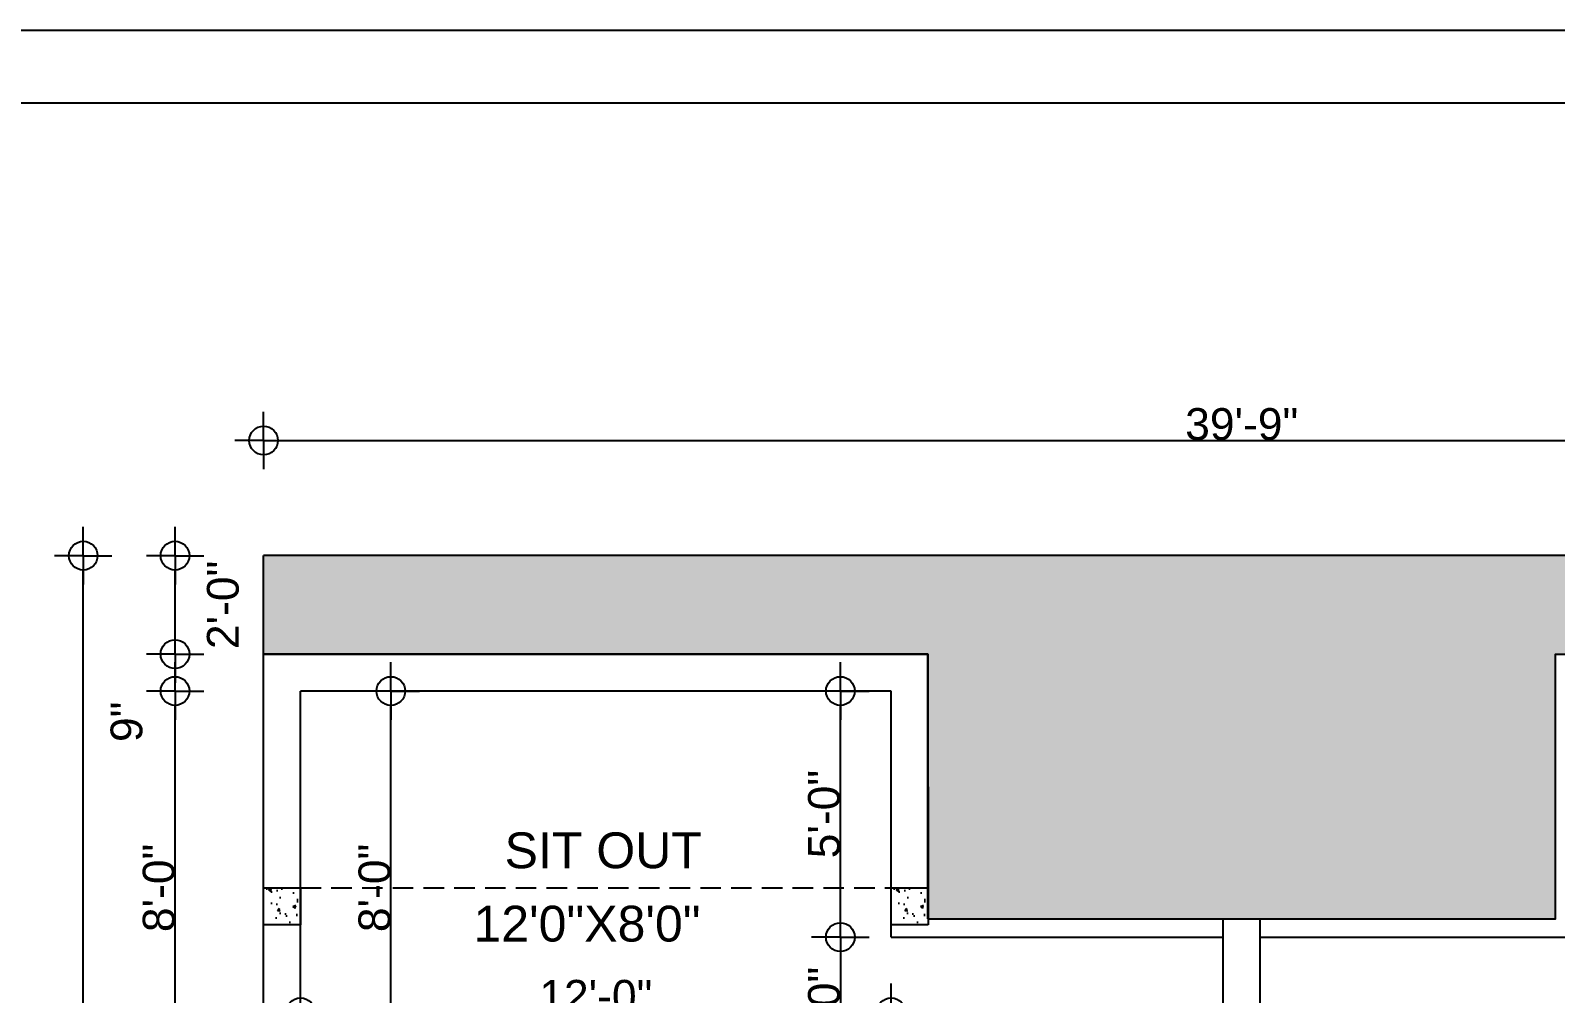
# Model space of a CAD drawing. Header units: inches. Extents: x 171009 to 352533, y -79956 to -38287.
# Drawn here: x 171560.3 to 171932.1, y -39854.1 to -39619.3 of the extents above; entities that cross this region are included whole.
import ezdxf

# ---------------------------------------------------------------- set-up
doc = ezdxf.new("R2010")
doc.units = ezdxf.units.IN
doc.header["$LTSCALE"] = 20
doc.header["$MEASUREMENT"] = 0
doc.header["$PDMODE"] = 34
doc.header["$PDSIZE"] = 5
doc.linetypes.add('HIDDEN2', pattern=[0.1875, 0.125, -0.0625])
doc.layers.get('0').update_dxf_attribs({"linetype": 'CONTINUOUS'})
doc.layers.get('Defpoints').update_dxf_attribs({"linetype": 'CONTINUOUS'})
for name, color, linetype in [('AREA', 3, 'CONTINUOUS'), ('border', 230, 'CONTINUOUS'), ('COLUMN', 31, 'CONTINUOUS'), ('DIMLINE', 254, 'CONTINUOUS'), ('HATCH', 8, 'CONTINUOUS'), ('text', 2, 'CONTINUOUS'), ('TILE', 22, 'CONTINUOUS'), ('wall', 13, 'CONTINUOUS')]:
    doc.layers.add(name, color=color, linetype=linetype)
doc.layers.add('correct', color=230, linetype='CONTINUOUS', plot=False)
doc.styles.add('style5', font='arial_B.ttf')
doc.styles.add('TEXTM', font='arial_B.ttf')
doc.dimstyles.new('ARCH_96_0', dxfattribs={"dimtxt": 7.75, "dimasz": 3.5, "dimexe": 0.25, "dimexo": 0, "dimgap": 0, "dimtad": 1, "dimzin": 15, "dimdsep": 46, "dimlunit": 4, "dimtxsty": 'TEXTM', "dimblk": 'BLK', "dimcen": 0, "dimdle": 0.09375, "dimse1": 1, "dimse2": 1, "dimclrd": 256, "dimclrt": 3, "dimadec": 0, "dimazin": 0, "dimtfac": 1, "dimtix": 1, "dimtmove": 2, "dimatfit": 3, "dimldrblk": 'BLK', "dimfxl": 0.25, "dimtvp": 1.4625, "dimtolj": 1, "dimtzin": 15, "dimlwd": -1, "dimarcsym": 0})

# ---------------------------------------------------------------- blocks, each defined once
blk = doc.blocks.new('BLK')
for q in [(0, 2), (-2, 0), (0, -2), (2, 0)]:
    blk.add_line((0, 0), q)
blk.add_circle((0, 0), 1)
blk = doc.blocks.new('*D332')
at = {"layer": 'Defpoints', "color": 0, "transparency": 16777216}
for p in [(171595.5, -39780.36), (171626.09, -39780.36), (171626.08, -39876.36)]:
    blk.add_point(p, dxfattribs=at)
at = {"layer": 'DIMLINE', "transparency": 16777216}
blk.add_line((171595.5, -39872.86), (171595.5, -39783.86), dxfattribs=at)
at = {"layer": 'DIMLINE', "transparency": 16777216, "xscale": 3.5, "yscale": 3.5, "zscale": 3.5}
for p, rotation in [((171595.5, -39780.36), 90), ((171595.5, -39876.36), 270)]:
    blk.add_blockref('BLK', p, dxfattribs=dict(at, rotation=rotation))
at = {"layer": 'DIMLINE', "color": 3, "transparency": 16777216, "insert": (171591.55, -39828.36), "char_height": 7.75, "attachment_point": 5, "rotation": 90, "style": 'TEXTM'}
blk.add_mtext('\\A1;8\'-0"', dxfattribs=at)
blk = doc.blocks.new('*D333')
at = {"layer": 'Defpoints', "color": 0, "transparency": 16777216}
for p in [(171595.5, -39771.36), (171626.09, -39771.36), (171626.09, -39780.36)]:
    blk.add_point(p, dxfattribs=at)
at = {"layer": 'DIMLINE', "transparency": 16777216}
blk.add_line((171595.5, -39776.86), (171595.5, -39774.86), dxfattribs=at)
at = {"layer": 'DIMLINE', "transparency": 16777216, "xscale": 3.5, "yscale": 3.5, "zscale": 3.5}
for p, rotation in [((171595.5, -39771.36), 90), ((171595.5, -39780.36), 270)]:
    blk.add_blockref('BLK', p, dxfattribs=dict(at, rotation=rotation))
at = {"layer": 'DIMLINE', "color": 3, "transparency": 16777216, "insert": (171583.7, -39787.86), "char_height": 7.75, "attachment_point": 5, "rotation": 90, "style": 'TEXTM'}
blk.add_mtext('\\A1;9"', dxfattribs=at)
blk = doc.blocks.new('*D334')
at = {"layer": 'Defpoints', "color": 0, "transparency": 16777216}
for p in [(171595.5, -39747.36), (171617.08, -39747.36), (171617.08, -39771.36)]:
    blk.add_point(p, dxfattribs=at)
at = {"layer": 'DIMLINE', "transparency": 16777216}
blk.add_line((171595.5, -39767.86), (171595.5, -39750.86), dxfattribs=at)
at = {"layer": 'DIMLINE', "transparency": 16777216, "xscale": 3.5, "yscale": 3.5, "zscale": 3.5}
for p, rotation in [((171595.5, -39747.36), 90), ((171595.5, -39771.36), 270)]:
    blk.add_blockref('BLK', p, dxfattribs=dict(at, rotation=rotation))
at = {"layer": 'DIMLINE', "color": 3, "transparency": 16777216, "insert": (171607.2, -39759.36), "char_height": 7.75, "attachment_point": 5, "rotation": 90, "style": 'TEXTM'}
blk.add_mtext('\\A1;2\'-0"', dxfattribs=at)
blk = doc.blocks.new('*D335')
at = {"layer": 'Defpoints', "color": 0, "transparency": 16777216}
for p in [(171757.72, -39780.36), (171770.09, -39780.36), (171770.09, -39840.36)]:
    blk.add_point(p, dxfattribs=at)
at = {"layer": 'DIMLINE', "transparency": 16777216}
blk.add_line((171757.72, -39836.86), (171757.72, -39783.86), dxfattribs=at)
at = {"layer": 'DIMLINE', "transparency": 16777216, "xscale": 3.5, "yscale": 3.5, "zscale": 3.5}
for p, rotation in [((171757.72, -39780.36), 90), ((171757.72, -39840.36), 270)]:
    blk.add_blockref('BLK', p, dxfattribs=dict(at, rotation=rotation))
at = {"layer": 'DIMLINE', "color": 3, "transparency": 16777216, "insert": (171753.77, -39810.36), "char_height": 7.75, "attachment_point": 5, "rotation": 90, "style": 'TEXTM'}
blk.add_mtext('\\A1;5\'-0"', dxfattribs=at)
blk = doc.blocks.new('*D336')
at = {"layer": 'Defpoints', "color": 0, "transparency": 16777216}
for p in [(171770.09, -39840.36), (171757.72, -39876.36), (171770.08, -39876.36)]:
    blk.add_point(p, dxfattribs=at)
at = {"layer": 'DIMLINE', "transparency": 16777216}
blk.add_line((171757.72, -39843.86), (171757.72, -39872.86), dxfattribs=at)
at = {"layer": 'DIMLINE', "transparency": 16777216, "xscale": 3.5, "yscale": 3.5, "zscale": 3.5}
for p, rotation in [((171757.72, -39840.36), 90), ((171757.72, -39876.36), 270)]:
    blk.add_blockref('BLK', p, dxfattribs=dict(at, rotation=rotation))
at = {"layer": 'DIMLINE', "color": 3, "transparency": 16777216, "insert": (171753.77, -39858.36), "char_height": 7.75, "attachment_point": 5, "rotation": 90, "style": 'TEXTM'}
blk.add_mtext('\\A1;3\'-0"', dxfattribs=at)
blk = doc.blocks.new('*D337')
at = {"layer": 'Defpoints', "color": 0, "transparency": 16777216}
for p in [(171644.45, -39780.36), (171648.11, -39780.36), (171644.45, -39876.36)]:
    blk.add_point(p, dxfattribs=at)
at = {"layer": 'DIMLINE', "transparency": 16777216}
blk.add_line((171648.11, -39872.86), (171648.11, -39783.86), dxfattribs=at)
at = {"layer": 'DIMLINE', "transparency": 16777216, "xscale": 3.5, "yscale": 3.5, "zscale": 3.5}
for p, rotation in [((171648.11, -39780.36), 90), ((171648.11, -39876.36), 270)]:
    blk.add_blockref('BLK', p, dxfattribs=dict(at, rotation=rotation))
at = {"layer": 'DIMLINE', "color": 3, "transparency": 16777216, "insert": (171644.15, -39828.36), "char_height": 7.75, "attachment_point": 5, "rotation": 90, "style": 'TEXTM'}
blk.add_mtext('\\A1;8\'-0"', dxfattribs=at)
blk = doc.blocks.new('*D338')
at = {"layer": 'Defpoints', "color": 0, "transparency": 16777216}
for p in [(171626.09, -39821.71), (171770.09, -39821.71), (171626.09, -39858.68)]:
    blk.add_point(p, dxfattribs=at)
at = {"layer": 'DIMLINE', "transparency": 16777216}
blk.add_line((171766.59, -39858.68), (171629.59, -39858.68), dxfattribs=at)
at = {"layer": 'DIMLINE', "transparency": 16777216, "xscale": 3.5, "yscale": 3.5, "zscale": 3.5}
for p, rotation in [((171626.09, -39858.68), 180.0000809281447), ((171770.09, -39858.68), 8.09281447455845e-05)]:
    blk.add_blockref('BLK', p, dxfattribs=dict(at, rotation=rotation))
at = {"layer": 'DIMLINE', "color": 3, "transparency": 16777216, "insert": (171698.09, -39854.72), "char_height": 7.75, "attachment_point": 5, "rotation": 0.0001, "style": 'TEXTM'}
blk.add_mtext('\\A1;12\'-0"', dxfattribs=at)
blk = doc.blocks.new('*D360')
at = {"layer": 'Defpoints', "color": 0, "transparency": 16777216}
for p in [(171573.12, -39747.36), (172094.08, -39747.36), (172094.08, -40116.36)]:
    blk.add_point(p, dxfattribs=at)
at = {"layer": 'DIMLINE', "transparency": 16777216}
blk.add_line((171573.12, -40112.86), (171573.12, -39750.86), dxfattribs=at)
at = {"layer": 'DIMLINE', "transparency": 16777216, "xscale": 3.5, "yscale": 3.5, "zscale": 3.5}
for p, rotation in [((171573.12, -39747.36), 90), ((171573.12, -40116.36), 270)]:
    blk.add_blockref('BLK', p, dxfattribs=dict(at, rotation=rotation))
at = {"layer": 'DIMLINE', "color": 3, "transparency": 16777216, "insert": (171569.16, -39931.86), "char_height": 7.75, "attachment_point": 5, "rotation": 90, "style": 'TEXTM'}
blk.add_mtext('\\A1;30\'-9"', dxfattribs=at)
blk = doc.blocks.new('*D366')
at = {"layer": 'Defpoints', "color": 0, "transparency": 16777216}
for p in [(172094.08, -39719.28), (171617.08, -39747.36), (172094.08, -39747.36)]:
    blk.add_point(p, dxfattribs=at)
at = {"layer": 'DIMLINE', "transparency": 16777216}
blk.add_line((171620.58, -39719.28), (172090.58, -39719.28), dxfattribs=at)
at = {"layer": 'DIMLINE', "transparency": 16777216, "xscale": 3.5, "yscale": 3.5, "zscale": 3.5, "rotation": 180}
blk.add_blockref('BLK', (171617.08, -39719.28), dxfattribs=at)
at = {"layer": 'DIMLINE', "transparency": 16777216, "xscale": 3.5, "yscale": 3.5, "zscale": 3.5}
blk.add_blockref('BLK', (172094.08, -39719.28), dxfattribs=at)
at = {"layer": 'DIMLINE', "color": 3, "transparency": 16777216, "insert": (171855.58, -39715.32), "char_height": 7.75, "attachment_point": 5, "style": 'TEXTM'}
blk.add_mtext('\\A1;39\'-9"', dxfattribs=at)

msp = doc.modelspace()

# ---------------------------------------------------------------- hatches: boundary and pattern name
at = {"layer": 'HATCH'}
h = msp.add_hatch(dxfattribs=at)
h.set_pattern_fill('AR-CONC', color=8, style=0)
h.set_pattern_definition([(50, (-1867.973, -2135.8027), (7.17260183, -0.62752135), [0.75, -8.25]), (355, (-1867.973, -2135.803), (-1.38751334, 7.52192134), [0.6, -6.6]), (100.4514, (-1867.375, -2135.855), (5.78509382, 6.89439542), [0.6374019, -7.01142112]), (46.1842, (-1867.973, -2133.803), (10.6724105, -1.65519014), [1.125, -12.375]), (96.6356, (-1867.083, -2133.941), (9.34662706, 9.7411787), [0.9561029, -10.51713]), (351.1842, (-1867.973, -2133.803), (9.34661945, 9.741186), [0.9, -9.9]), (21, (-1866.973, -2134.3027), (5.96907052, -4.0261889), [0.75, -8.25]), (326, (-1866.973, -2134.303), (2.43315332, 7.25150045), [0.6, -6.6]), (71.4514, (-1866.4754, -2134.638), (8.40222629, 3.22530497), [0.6374019, -7.01142112]), (37.5, (-1867.9729, -2135.8027), (0.121598553, 3.32893854), [0, -6.52, 0, -6.7, 0, -6.625]), (7.5, (-1867.973, -2135.8027), (2.630695374, 3.94411712), [0, -3.82, 0, -6.37, 0, -2.525]), (327.5, (-1870.2029, -2135.8027), (5.33822436, -0.225548717), [0, -2.5, 0, -7.8, 0, -10.35]), (317.5, (-1871.203, -2135.8027), (5.83186169, 1.00104982), [0, -3.25, 0, -5.18, 0, -7.35])])
h.paths.add_polyline_path([(171626.085, -39828.331), (171617.085, -39828.331), (171617.085, -39837.331), (171626.085, -39837.331)])
h = msp.add_hatch(dxfattribs=at)
h.set_pattern_fill('AR-CONC', color=8, style=0)
h.set_pattern_definition([(50, (-1714.9714, -2135.8027), (7.17260183, -0.62752135), [0.75, -8.25]), (355, (-1714.971, -2135.803), (-1.38751334, 7.52192134), [0.6, -6.6]), (100.4514, (-1714.3736, -2135.855), (5.78509382, 6.89439542), [0.6374019, -7.01142112]), (46.1842, (-1714.971, -2133.803), (10.6724105, -1.65519014), [1.125, -12.375]), (96.6356, (-1714.082, -2133.941), (9.34662706, 9.7411787), [0.9561029, -10.51713]), (351.1842, (-1714.971, -2133.803), (9.34661945, 9.741186), [0.9, -9.9]), (21, (-1713.9714, -2134.3027), (5.96907052, -4.0261889), [0.75, -8.25]), (326, (-1713.971, -2134.303), (2.43315332, 7.25150045), [0.6, -6.6]), (71.4514, (-1713.474, -2134.638), (8.40222629, 3.22530497), [0.6374019, -7.01142112]), (37.5, (-1714.9714, -2135.8027), (0.121598553, 3.32893854), [0, -6.52, 0, -6.7, 0, -6.625]), (7.5, (-1714.9714, -2135.8027), (2.630695374, 3.94411712), [0, -3.82, 0, -6.37, 0, -2.525]), (327.5, (-1717.2014, -2135.8027), (5.33822436, -0.225548717), [0, -2.5, 0, -7.8, 0, -10.35]), (317.5, (-1718.2014, -2135.8027), (5.83186169, 1.00104982), [0, -3.25, 0, -5.18, 0, -7.35])])
h.paths.add_polyline_path([(171779.086, -39828.331), (171770.086, -39828.331), (171770.086, -39837.331), (171779.086, -39837.331)])
at = {"layer": 'TILE'}
h = msp.add_hatch(dxfattribs=at)
h.set_pattern_fill('SPANTILE', color=256, scale=8, style=0)
h.set_pattern_definition([(274.9697, (-4695.54845, 26), (-7.99993045606, 96.00000841214), [7.387776, -177.306568]), (180, (-4694.9084, 18.64), (-8, -8), [0.64, -7.36]), (0, (-4702.9084, 18), (8, 8), [2.24, -5.76]), (90, (-4700.6684, 18), (-8, 8), [0.8, -7.2]), (270, (-4695.5484, 18.8), (8, -8), [0.8, -7.2]), (0, (-4695.5484, 18), (8, 8), [0.64, -7.36]), (0, (-4702.9084, 18.64), (8, 8), [1.6, -6.4]), (85.0303, (-4701.30845, 18.64), (7.99993045606, 96.00000841214), [7.387776, -177.306568]), (52.6961, (-4701.30845, 19.04), (-103.99988711906, -136.0000859335), [2.112064, -209.094]), (18.4349, (-4700.0284, 20.72), (16.000003477, 7.999987226), [2.023856, -23.27436]), (341.5651, (-4698.1084, 21.36), (-16.000003477, 7.999987226), [2.023856, -23.27436]), (307.3039, (-4696.18845, 20.72), (103.99988711906, -136.0000859335), [2.112064, -209.094]), (20.2249, (-4699.62845, 20.16), (-87.9999781147, -32.0000666848), [1.61988, -160.367776]), (339.7751, (-4698.10845, 20.72), (87.9999781147, -32.0000666848), [1.61988, -160.367776]), (307.4054, (-4696.58845, 20.16), (80.0000796209, -103.99993971984), [1.712072, -169.4954]), (52.5946, (-4700.66845, 18.8), (-80.0000796209, -103.99993971984), [1.712072, -169.4954])])
h.paths.add_polyline_path([(171617.084, -39747.358), (171617.084, -39771.358), (171779.085, -39771.358), (171779.083, -39835.858), (171851.084, -39835.858), (171860.084, -39835.858), (171932.084, -39835.858), (171932.082, -39771.358), (172094.084, -39771.358), (172094.084, -39747.358)])

# ---------------------------------------------------------------- linework, layer by layer
for p, q in [((172094.084, -39747.358), (171617.084, -39747.358)), ((171617.084, -39771.358), (171617.084, -39747.358)), ((171617.084, -39876.358), (171617.084, -39771.358)), ((171779.085, -39771.358), (171617.084, -39771.358)), ((171779.083, -39835.858), (171779.085, -39771.358)), ((171932.082, -39771.358), (172094.084, -39771.358)), ((171932.084, -39835.858), (171932.082, -39771.358)), ((171626.082, -39876.358), (171626.088, -39780.358)), ((171770.085, -39780.358), (171626.088, -39780.358)), ((171770.085, -39840.358), (171770.085, -39780.358)), ((171779.083, -39835.858), (171851.084, -39835.858)), ((171860.084, -39835.858), (171932.087, -39835.858)), ((171770.085, -39840.358), (171851.084, -39840.358)), ((171860.084, -39840.358), (171941.082, -39840.358))]:
    msp.add_line(p, q)
at = {"linetype": 'HIDDEN2', "ltscale": 2}
msp.add_line((171626.085, -39828.331), (171770.085, -39828.331), dxfattribs=at)
at = {"layer": 'AREA'}
msp.add_lwpolyline([(171617.084, -39771.358), (171779.085, -39771.363), (171779.086, -39835.858), (171932.084, -39835.858), (171932.082, -39771.358), (172094.084, -39771.358), (172094.084, -40116.358), (171956.585, -40116.358), (171956.585, -40185.358), (171899.585, -40185.358), (171754.585, -40185.358), (171754.585, -40116.358), (171617.082, -40116.358), (171617.082, -39771.358)], dxfattribs=at)
at = {"layer": 'border', "ltscale": 5}
msp.add_line((171009.131, -39636.972), (172203.801, -39636.972), dxfattribs=at)
at = {"layer": 'COLUMN'}
for points in [[(171626.085, -39837.331), (171617.085, -39837.331), (171617.085, -39828.331), (171626.085, -39828.331)], [(171779.086, -39837.331), (171770.086, -39837.331), (171770.086, -39828.331), (171779.086, -39828.331)]]:
    msp.add_lwpolyline(points, close=True, dxfattribs=at)
at = {"layer": 'correct', "color": 3}
msp.add_lwpolyline([(172203.801, -40476.374), (172203.801, -39619.328), (171009.131, -39619.328), (171009.131, -40476.374)], close=True, dxfattribs=at)
at = {"layer": 'wall'}
for p, q in [((171851.084, -39835.858), (171860.084, -39835.858)), ((171851.084, -39876.358), (171851.084, -39835.858)), ((171860.084, -39876.358), (171860.084, -39835.858))]:
    msp.add_line(p, q, dxfattribs=at)

# ---------------------------------------------------------------- texts
at = {"layer": 'text', "style": 'style5'}
for s, p in [('SIT OUT', (171675.842, -39823.559)), ('12\'0"X8\'0"', (171668.25, -39841.438))]:
    msp.add_text(s, height=8.7331, dxfattribs=at).set_placement(p)

# ---------------------------------------------------------------- dimensions: what is measured, and where the dimension line sits
at = {"layer": 'DIMLINE'}
dim = msp.add_linear_dim(base=(172094.084, -39719.279), p1=(171617.084, -39747.358), p2=(172094.084, -39747.358), dimstyle='ARCH_96_0', override={"dimfxl": 0.18}, dxfattribs=at)
dim.commit()
dim.dimension.update_dxf_attribs({"geometry": '*D366', "text_midpoint": (171855.584, -39715.32)})
for base, p1, p2, picture, middle in [((171573.123, -39747.358), (172094.084, -40116.358), (172094.084, -39747.358), '*D360', (171569.163, -39931.858)), ((171595.502, -39780.358), (171626.082, -39876.358), (171626.088, -39780.358), '*D332', (171591.545, -39828.358)), ((171648.108, -39780.358), (171644.446, -39876.358), (171644.446, -39780.358), '*D337', (171644.151, -39828.358)), ((171757.725, -39780.358), (171770.085, -39840.358), (171770.085, -39780.358), '*D335', (171753.768, -39810.358)), ((171757.725, -39876.358), (171770.085, -39840.358), (171770.082, -39876.358), '*D336', (171753.765, -39858.358))]:
    dim = msp.add_linear_dim(base=base, p1=p1, p2=p2, angle=90, dimstyle='ARCH_96_0', override={"dimfxl": 0.18}, dxfattribs=at)
    dim.commit()
    dim.dimension.update_dxf_attribs({"geometry": picture, "text_midpoint": middle})
for base, p1, p2, picture, middle in [((171595.502, -39747.358), (171617.084, -39771.358), (171617.084, -39747.358), '*D334', (171607.202, -39759.358)), ((171595.502, -39771.358), (171626.088, -39780.358), (171626.088, -39771.358), '*D333', (171583.703, -39787.858))]:
    dim = msp.add_linear_dim(base=base, p1=p1, p2=p2, angle=90, dimstyle='ARCH_96_0', override={"dimfxl": 0.18}, dxfattribs=at)
    dim.commit()
    dim.dimension.update_dxf_attribs({"geometry": picture, "text_midpoint": middle, "dimtype": 160})
dim = msp.add_aligned_dim(p1=(171770.085, -39821.705), p2=(171626.085, -39821.705), distance=36.975, dimstyle='ARCH_96_0', override={"dimfxl": 0.18}, dxfattribs=at)
dim.commit()
dim.dimension.update_dxf_attribs({"geometry": '*D338', "text_midpoint": (171698.085, -39854.723)})

doc.saveas('drawing.dxf')
